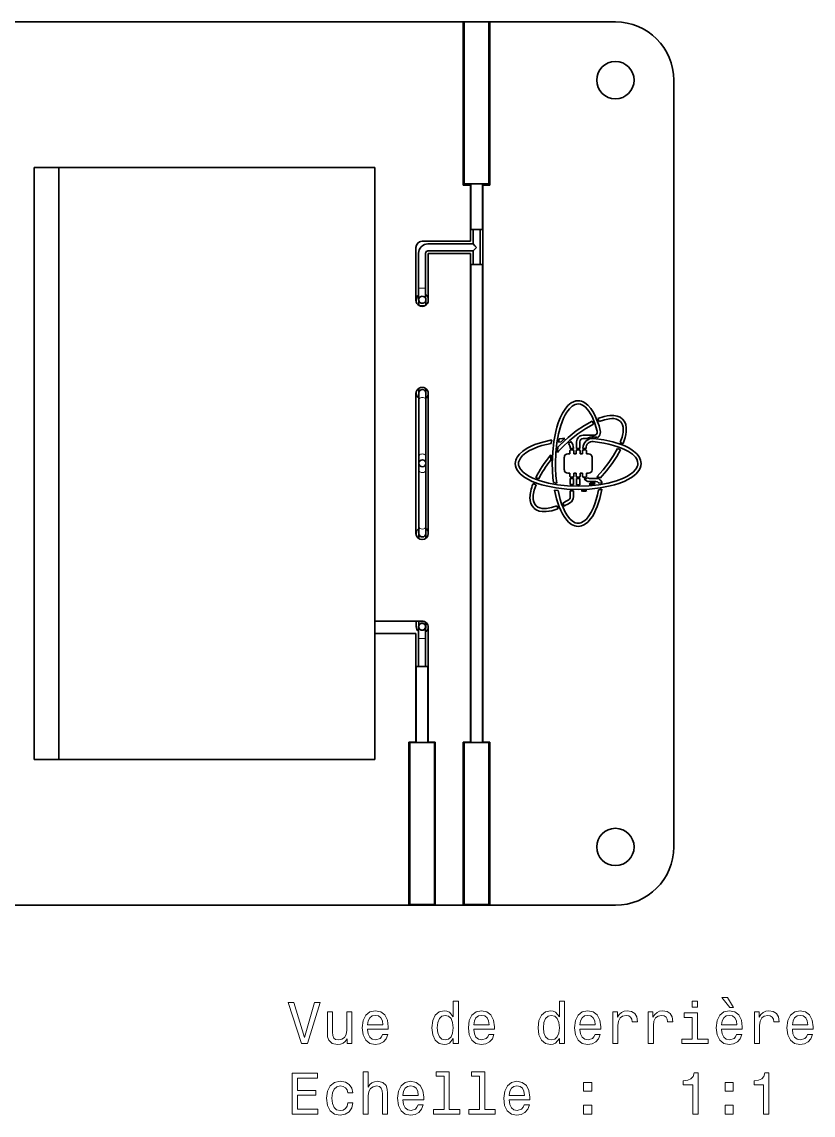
# Model space of a CAD drawing. Extents: x 428 to 891, y 189 to 670.
# Drawn here: x 822.8 to 890.7, y 364.6 to 458.4 of the extents above; entities that cross this region are included whole.
import ezdxf

# ---------------------------------------------------------------- set-up
doc = ezdxf.new("R2010")
doc.units = 0

msp = doc.modelspace()

# ---------------------------------------------------------------- linework, layer by layer
at = {"color": 7, "lineweight": 35}
for p, q in [((817.352, 458.379), (860.773, 458.379)), ((817.352, 458.379), (860.689, 458.379)), ((878.732, 453.379), (878.732, 387.619)), ((823.881, 395.124), (823.881, 445.888)), ((826.003, 445.888), (826.003, 395.124)), ((826.003, 395.124), (826.003, 445.882)), ((853.1, 445.882), (826.003, 445.882)), ((853.1, 406.991), (853.1, 445.882)), ((861.293, 396.62), (861.293, 438.504)), ((862.352, 438.504), (862.352, 396.62)), ((861.323, 396.57), (861.323, 437.57)), ((862.323, 396.57), (862.323, 437.57)), ((824.923, 395.117), (853.1, 395.117)), ((856.02, 382.619), (817.352, 382.619)), ((858.288, 382.619), (817.531, 382.619))]:
    msp.add_line(p, q, dxfattribs=at)
at = {"color": 7, "lineweight": 35, "ltscale": 0.349879}
for p, q in [((860.689, 444.384), (860.689, 458.379)), ((862.957, 458.379), (862.957, 444.384))]:
    msp.add_line(p, q, dxfattribs=at)
at = {"color": 7, "lineweight": 35, "ltscale": 0.34738}
for p, q in [((860.773, 444.484), (860.773, 458.379)), ((862.873, 444.484), (862.873, 458.379))]:
    msp.add_line(p, q, dxfattribs=at)
at = {"color": 7, "lineweight": 35, "ltscale": 0.052499}
for p, q in [((862.873, 458.379), (860.773, 458.379)), ((862.873, 444.484), (860.773, 444.484)), ((862.873, 396.57), (860.773, 396.57)), ((862.873, 382.674), (860.773, 382.674))]:
    msp.add_line(p, q, dxfattribs=at)
at = {"color": 7, "lineweight": 35, "ltscale": 0.271483}
msp.add_line((862.873, 458.379), (873.732, 458.379), dxfattribs=at)
at = {"color": 7, "lineweight": 35, "ltscale": 0.269374}
msp.add_line((862.957, 458.379), (873.732, 458.379), dxfattribs=at)
at = {"color": 7, "lineweight": 35, "ltscale": 0.053036}
for p, q in [((823.881, 445.888), (826.003, 445.888)), ((826.003, 395.124), (823.881, 395.124))]:
    msp.add_line(p, q, dxfattribs=at)
at = {"color": 7, "lineweight": 35, "ltscale": 0.000172424}
msp.add_line((826.003, 445.888), (826.003, 445.882), dxfattribs=at)
at = {"color": 7, "lineweight": 35, "ltscale": 0.0975}
for p, q in [((861.323, 444.484), (861.323, 440.584)), ((862.323, 444.484), (862.323, 440.584))]:
    msp.add_line(p, q, dxfattribs=at)
at = {"color": 7, "lineweight": 35, "ltscale": 0.015115}
for p, q in [((861.293, 444.384), (860.689, 444.384)), ((860.689, 396.62), (861.293, 396.62))]:
    msp.add_line(p, q, dxfattribs=at)
at = {"color": 7, "lineweight": 35, "ltscale": 0.120544}
for p, q in [((861.293, 439.562), (861.293, 444.384)), ((862.352, 444.384), (862.352, 439.562))]:
    msp.add_line(p, q, dxfattribs=at)
at = {"color": 7, "lineweight": 35, "ltscale": 0.015132}
for p, q in [((862.957, 444.384), (862.352, 444.384)), ((862.352, 396.62), (862.957, 396.62))]:
    msp.add_line(p, q, dxfattribs=at)
at = {"color": 7, "lineweight": 35, "ltscale": 0.025}
for p, q in [((861.323, 440.584), (862.323, 440.584)), ((862.323, 437.57), (861.323, 437.57)), ((856.853, 435.548), (856.853, 434.548)), ((856.853, 406.506), (856.853, 405.506)), ((857.654, 403.096), (856.654, 403.096))]:
    msp.add_line(p, q, dxfattribs=at)
at = {"color": 7, "lineweight": 35, "ltscale": 0.031277}
msp.add_line((861.523, 440.584), (861.523, 439.333), dxfattribs=at)
at = {"color": 7, "lineweight": 35, "ltscale": 0.07536}
msp.add_line((862.123, 440.584), (862.123, 437.57), dxfattribs=at)
at = {"color": 7, "lineweight": 35, "ltscale": 0.113283}
msp.add_line((856.625, 434.502), (856.625, 439.033), dxfattribs=at)
at = {"color": 7, "lineweight": 35, "ltscale": 0.103706}
msp.add_line((857.145, 439.562), (861.293, 439.562), dxfattribs=at)
at = {"color": 7, "lineweight": 35, "ltscale": 2.59399e-05}
msp.add_line((857.145, 439.561), (857.145, 439.562), dxfattribs=at)
at = {"color": 7, "lineweight": 35, "ltscale": 0.096742}
for p, q in [((857.653, 439.333), (861.523, 439.333)), ((857.653, 438.733), (861.523, 438.733))]:
    msp.add_line(p, q, dxfattribs=at)
at = {"color": 7, "lineweight": 35, "ltscale": 0.005522}
for p, q in [((861.679, 439.177), (861.523, 439.333)), ((861.679, 438.889), (861.523, 438.733))]:
    msp.add_line(p, q, dxfattribs=at)
at = {"color": 7, "lineweight": 35, "ltscale": 0.005085}
for q in [(861.679, 439.177), (861.679, 438.889)]:
    msp.add_line((861.823, 439.033), q, dxfattribs=at)
at = {"color": 7, "lineweight": 35, "ltscale": 0.026459}
for p, q in [((862.352, 439.562), (862.352, 438.504)), ((853.096, 405.933), (853.096, 406.991))]:
    msp.add_line(p, q, dxfattribs=at)
at = {"color": 7, "lineweight": 35, "ltscale": 0.012132}
for p, q in [((856.853, 438.048), (856.853, 438.533)), ((857.453, 438.048), (857.453, 438.533))]:
    msp.add_line(p, q, dxfattribs=at)
at = {"color": 7, "lineweight": 35, "ltscale": 0.0625}
for p, q in [((856.853, 435.548), (856.853, 438.048)), ((857.453, 435.548), (857.453, 438.048))]:
    msp.add_line(p, q, dxfattribs=at)
at = {"color": 7, "lineweight": 35, "ltscale": 0.100053}
msp.add_line((857.683, 438.504), (857.683, 434.502), dxfattribs=at)
at = {"color": 7, "lineweight": 35, "ltscale": 0.090253}
msp.add_line((861.293, 438.504), (857.683, 438.504), dxfattribs=at)
at = {"color": 7, "lineweight": 35, "ltscale": 0.029082}
msp.add_line((861.523, 438.733), (861.523, 437.57), dxfattribs=at)
at = {"color": 7, "lineweight": 13, "ltscale": 0.014999}
for p, q in [((856.853, 435.548), (857.453, 435.548)), ((856.853, 405.506), (857.453, 405.506))]:
    msp.add_line(p, q, dxfattribs=at)
at = {"color": 7, "lineweight": 35, "ltscale": 0.022068}
msp.add_line((857.453, 435.548), (857.453, 434.665), dxfattribs=at)
at = {"color": 7, "lineweight": 35, "ltscale": 0.005022}
msp.add_line((856.648, 434.347), (856.648, 434.548), dxfattribs=at)
at = {"color": 7, "lineweight": 35, "ltscale": 0.009567}
msp.add_line((856.877, 434.43), (856.877, 434.048), dxfattribs=at)
at = {"color": 7, "lineweight": 35, "ltscale": 0.011555}
msp.add_line((857.477, 434.545), (857.477, 434.083), dxfattribs=at)
at = {"color": 7, "lineweight": 13, "ltscale": 0.013609}
msp.add_line((857.426, 434.048), (856.882, 434.048), dxfattribs=at)
at = {"color": 7, "lineweight": 35, "ltscale": 0.002743}
msp.add_line((856.648, 426.547), (856.648, 426.657), dxfattribs=at)
at = {"color": 7, "lineweight": 35, "ltscale": 0.010143}
msp.add_line((856.877, 426.953), (856.877, 426.547), dxfattribs=at)
at = {"color": 7, "lineweight": 35, "ltscale": 0.009283}
msp.add_line((857.477, 426.92), (857.477, 426.549), dxfattribs=at)
at = {"color": 7, "lineweight": 35, "ltscale": 0.299998}
for p, q in [((856.625, 414.502), (856.625, 426.502)), ((857.683, 426.502), (857.683, 414.502))]:
    msp.add_line(p, q, dxfattribs=at)
at = {"color": 7, "lineweight": 35, "ltscale": 0.014645}
for p, q in [((856.877, 426.547), (856.877, 425.961)), ((857.477, 426.547), (857.477, 425.961)), ((856.877, 421.113), (856.877, 420.527)), ((856.877, 419.941), (856.877, 420.527)), ((856.877, 414.506), (856.877, 415.092)), ((857.477, 414.506), (857.477, 415.092))]:
    msp.add_line(p, q, dxfattribs=at)
at = {"color": 7, "lineweight": 35, "ltscale": 0.12122}
for p, q in [((856.877, 425.961), (856.877, 421.113)), ((857.477, 425.961), (857.477, 421.113)), ((856.877, 415.092), (856.877, 419.941)), ((857.477, 415.092), (857.477, 419.941))]:
    msp.add_line(p, q, dxfattribs=at)
at = {"color": 7, "lineweight": 35, "ltscale": 0.023203}
msp.add_line((871.89, 422.923), (870.962, 422.929), dxfattribs=at)
at = {"color": 7, "lineweight": 35, "ltscale": 0.005917}
msp.add_line((868.968, 422.07), (868.802, 421.901), dxfattribs=at)
at = {"color": 7, "lineweight": 35, "ltscale": 0.007194}
msp.add_line((868.908, 422.619), (868.861, 422.335), dxfattribs=at)
at = {"color": 7, "lineweight": 35, "ltscale": 0.005532}
msp.add_line((868.861, 422.335), (869.08, 422.361), dxfattribs=at)
at = {"color": 7, "lineweight": 35, "ltscale": 0.007513}
msp.add_line((869.206, 422.653), (868.908, 422.619), dxfattribs=at)
at = {"color": 7, "lineweight": 35, "ltscale": 0.006875}
for p, q in [((869.905, 422.39), (869.699, 422.207)), ((870.13, 418.164), (869.855, 418.171))]:
    msp.add_line(p, q, dxfattribs=at)
at = {"color": 7, "lineweight": 35, "ltscale": 0.014614}
for p, q in [((870.401, 422.372), (870.401, 421.787)), ((870.676, 421.787), (870.676, 422.372))]:
    msp.add_line(p, q, dxfattribs=at)
at = {"color": 7, "lineweight": 35, "ltscale": 0.00815}
msp.add_line((870.96, 422.654), (871.286, 422.652), dxfattribs=at)
at = {"color": 7, "lineweight": 35, "ltscale": 0.014612}
msp.add_line((857.477, 421.113), (857.477, 420.528), dxfattribs=at)
at = {"color": 7, "lineweight": 35, "ltscale": 0.026812}
for p, q in [((869.351, 421.036), (869.351, 419.963)), ((871.725, 419.963), (871.725, 421.036))]:
    msp.add_line(p, q, dxfattribs=at)
at = {"color": 7, "lineweight": 35, "ltscale": 0.004251}
for p, q in [((869.811, 421.325), (869.641, 421.325)), ((869.641, 419.674), (869.811, 419.674))]:
    msp.add_line(p, q, dxfattribs=at)
at = {"color": 7, "lineweight": 35, "ltscale": 0.004038}
for p, q in [((869.811, 421.565), (869.811, 421.403)), ((870.175, 421.403), (870.175, 421.565)), ((870.356, 421.565), (870.356, 421.403)), ((870.72, 421.403), (870.72, 421.565)), ((870.902, 421.565), (870.902, 421.403)), ((871.266, 421.403), (871.266, 421.565))]:
    msp.add_line(p, q, dxfattribs=at)
at = {"color": 7, "lineweight": 35, "ltscale": 0.001953}
for p, q in [((869.811, 421.403), (869.811, 421.325)), ((870.175, 421.325), (870.175, 421.403)), ((870.356, 421.403), (870.356, 421.325)), ((870.72, 421.325), (870.72, 421.403)), ((870.902, 421.403), (870.902, 421.325)), ((871.266, 421.325), (871.266, 421.403))]:
    msp.add_line(p, q, dxfattribs=at)
at = {"color": 7, "lineweight": 35, "ltscale": 0.000783539}
msp.add_line((869.855, 421.818), (869.855, 421.787), dxfattribs=at)
at = {"color": 7, "lineweight": 35, "ltscale": 0.004091}
for p, q in [((869.911, 421.795), (870.074, 421.795)), ((870.074, 419.204), (869.911, 419.204))]:
    msp.add_line(p, q, dxfattribs=at)
at = {"color": 7, "lineweight": 35, "ltscale": 0.002045}
for p, q in [((869.993, 421.665), (869.911, 421.665)), ((870.538, 421.665), (870.457, 421.665)), ((871.166, 421.665), (871.084, 421.665)), ((869.911, 419.334), (869.993, 419.334)), ((870.457, 419.334), (870.538, 419.334)), ((871.084, 419.334), (871.166, 419.334))]:
    msp.add_line(p, q, dxfattribs=at)
at = {"color": 7, "lineweight": 35, "ltscale": 0.002046}
for p, q in [((870.074, 421.665), (869.993, 421.665)), ((869.993, 419.334), (870.074, 419.334))]:
    msp.add_line(p, q, dxfattribs=at)
at = {"color": 7, "lineweight": 35, "ltscale": 0.000784302}
msp.add_line((870.13, 421.787), (870.13, 421.818), dxfattribs=at)
at = {"color": 7, "lineweight": 35, "ltscale": 0.004547}
for p, q in [((870.356, 421.325), (870.175, 421.325)), ((870.902, 421.325), (870.72, 421.325)), ((870.175, 419.674), (870.356, 419.674)), ((870.72, 419.674), (870.902, 419.674))]:
    msp.add_line(p, q, dxfattribs=at)
at = {"color": 7, "lineweight": 35, "ltscale": 0.004092}
for p, q in [((870.457, 421.795), (870.62, 421.795)), ((871.002, 421.795), (871.166, 421.795)), ((870.62, 419.204), (870.457, 419.204))]:
    msp.add_line(p, q, dxfattribs=at)
at = {"color": 7, "lineweight": 35, "ltscale": 0.002048}
for p, q in [((870.62, 421.665), (870.538, 421.665)), ((871.084, 421.665), (871.002, 421.665)), ((870.538, 419.334), (870.62, 419.334)), ((871.002, 419.334), (871.084, 419.334))]:
    msp.add_line(p, q, dxfattribs=at)
at = {"color": 7, "lineweight": 35, "ltscale": 0.00087204}
msp.add_line((870.938, 421.819), (870.938, 421.784), dxfattribs=at)
at = {"color": 7, "lineweight": 35, "ltscale": 0.000740051}
msp.add_line((871.213, 421.79), (871.213, 421.819), dxfattribs=at)
at = {"color": 7, "lineweight": 35, "ltscale": 0.004248}
for p, q in [((871.436, 421.325), (871.266, 421.325)), ((871.266, 419.674), (871.436, 419.674))]:
    msp.add_line(p, q, dxfattribs=at)
at = {"color": 7, "lineweight": 35, "ltscale": 0.014611}
msp.add_line((857.477, 419.941), (857.477, 420.525), dxfattribs=at)
at = {"color": 7, "lineweight": 35, "ltscale": 0.001955}
for p, q in [((869.811, 419.674), (869.811, 419.596)), ((870.175, 419.596), (870.175, 419.674)), ((870.356, 419.674), (870.356, 419.596)), ((870.72, 419.596), (870.72, 419.674)), ((870.902, 419.674), (870.902, 419.596)), ((871.266, 419.596), (871.266, 419.674))]:
    msp.add_line(p, q, dxfattribs=at)
at = {"color": 7, "lineweight": 35, "ltscale": 0.004041}
for p, q in [((869.811, 419.596), (869.811, 419.434)), ((870.175, 419.434), (870.175, 419.596)), ((870.356, 419.596), (870.356, 419.434)), ((870.72, 419.434), (870.72, 419.596)), ((870.902, 419.596), (870.902, 419.434)), ((871.266, 419.434), (871.266, 419.596))]:
    msp.add_line(p, q, dxfattribs=at)
at = {"color": 7, "lineweight": 35, "ltscale": 0.01274}
msp.add_line((869.855, 419.212), (869.855, 418.702), dxfattribs=at)
at = {"color": 7, "lineweight": 35, "ltscale": 0.013043}
msp.add_line((870.13, 418.69), (870.13, 419.212), dxfattribs=at)
at = {"color": 7, "lineweight": 35, "ltscale": 0.01198}
msp.add_line((870.401, 419.212), (870.401, 418.733), dxfattribs=at)
at = {"color": 7, "lineweight": 35, "ltscale": 0.011983}
msp.add_line((870.676, 418.733), (870.676, 419.212), dxfattribs=at)
at = {"color": 7, "lineweight": 35, "ltscale": 0.003159}
msp.add_line((871.166, 419.204), (871.04, 419.204), dxfattribs=at)
at = {"color": 7, "lineweight": 35, "ltscale": 0.000388216}
msp.add_line((871.339, 419.284), (871.329, 419.272), dxfattribs=at)
at = {"color": 7, "lineweight": 35, "ltscale": 0.014069}
for p, q in [((872.067, 419.229), (871.504, 419.229)), ((871.504, 418.954), (872.067, 418.954))]:
    msp.add_line(p, q, dxfattribs=at)
at = {"color": 7, "lineweight": 35, "ltscale": 0.007278}
msp.add_line((868.419, 418.868), (868.706, 418.82), dxfattribs=at)
at = {"color": 7, "lineweight": 35, "ltscale": 0.007386}
msp.add_line((868.811, 418.186), (868.518, 418.224), dxfattribs=at)
at = {"color": 7, "lineweight": 35, "ltscale": 0.006879}
msp.add_line((869.855, 418.702), (870.13, 418.69), dxfattribs=at)
at = {"color": 7, "lineweight": 35, "ltscale": 0.012995}
msp.add_line((869.855, 418.171), (869.855, 417.651), dxfattribs=at)
at = {"color": 7, "lineweight": 35, "ltscale": 0.001204}
msp.add_line((870.401, 418.733), (870.404, 418.685), dxfattribs=at)
at = {"color": 7, "lineweight": 35, "ltscale": 0.001201}
msp.add_line((870.679, 418.685), (870.676, 418.733), dxfattribs=at)
at = {"color": 7, "lineweight": 35, "ltscale": 0.003895}
msp.add_line((871.605, 418.824), (871.49, 418.719), dxfattribs=at)
at = {"color": 7, "lineweight": 35, "ltscale": 0.009911}
msp.add_line((872.001, 418.824), (871.605, 418.824), dxfattribs=at)
at = {"color": 7, "lineweight": 35, "ltscale": 0.002306}
msp.add_line((871.935, 418.76), (872.001, 418.824), dxfattribs=at)
at = {"color": 7, "lineweight": 35, "ltscale": 0.007084}
msp.add_line((872.313, 418.809), (872.593, 418.854), dxfattribs=at)
at = {"color": 7, "lineweight": 35, "ltscale": 0.000141736}
msp.add_line((872.568, 418.288), (872.569, 418.293), dxfattribs=at)
at = {"color": 7, "lineweight": 35, "ltscale": 0.000164059}
msp.add_line((872.569, 418.293), (872.568, 418.287), dxfattribs=at)
at = {"color": 7, "lineweight": 35, "ltscale": 0.012811}
msp.add_line((870.13, 417.651), (870.13, 418.164), dxfattribs=at)
at = {"color": 7, "lineweight": 35, "ltscale": 0.003987}
msp.add_line((856.648, 414.347), (856.648, 414.506), dxfattribs=at)
at = {"color": 7, "lineweight": 35, "ltscale": 0.011383}
msp.add_line((856.877, 414.051), (856.877, 414.506), dxfattribs=at)
at = {"color": 7, "lineweight": 35, "ltscale": 0.010536}
msp.add_line((857.477, 414.083), (857.477, 414.505), dxfattribs=at)
at = {"color": 7, "lineweight": 13, "ltscale": 0.009319}
msp.add_line((857.34, 414.006), (856.968, 414.006), dxfattribs=at)
at = {"color": 7, "lineweight": 35, "ltscale": 9.91821e-05}
msp.add_line((853.096, 406.991), (853.1, 406.991), dxfattribs=at)
at = {"color": 7, "lineweight": 35, "ltscale": 0.101006}
msp.add_line((853.1, 406.991), (857.14, 406.991), dxfattribs=at)
at = {"color": 7, "lineweight": 35, "ltscale": 0.012112}
msp.add_line((856.648, 406.506), (856.648, 406.991), dxfattribs=at)
at = {"color": 7, "lineweight": 35, "ltscale": 0.009189}
msp.add_line((856.877, 406.623), (856.877, 406.991), dxfattribs=at)
at = {"color": 7, "lineweight": 35, "ltscale": 0.000325303}
msp.add_line((857.14, 406.991), (857.153, 406.992), dxfattribs=at)
at = {"color": 7, "lineweight": 35, "ltscale": 0.022067}
msp.add_line((857.453, 406.389), (857.453, 405.506), dxfattribs=at)
at = {"color": 7, "lineweight": 35, "ltscale": 0.00931}
msp.add_line((857.477, 406.509), (857.477, 406.881), dxfattribs=at)
at = {"color": 7, "lineweight": 35, "ltscale": 0.246049}
msp.add_line((857.683, 406.462), (857.683, 396.62), dxfattribs=at)
at = {"color": 7, "lineweight": 35, "ltscale": 0.000102234}
msp.add_line((853.096, 405.933), (853.1, 405.933), dxfattribs=at)
at = {"color": 7, "lineweight": 35, "ltscale": 0.270382}
msp.add_line((853.1, 395.117), (853.1, 405.933), dxfattribs=at)
at = {"color": 7, "lineweight": 35, "ltscale": 0.088135}
msp.add_line((856.625, 405.933), (853.1, 405.933), dxfattribs=at)
at = {"color": 7, "lineweight": 35, "ltscale": 0.232819}
msp.add_line((856.625, 396.62), (856.625, 405.933), dxfattribs=at)
at = {"color": 7, "lineweight": 35, "ltscale": 0.060255}
for p, q in [((856.853, 403.096), (856.853, 405.506)), ((857.453, 403.096), (857.453, 405.506))]:
    msp.add_line(p, q, dxfattribs=at)
at = {"color": 7, "lineweight": 35, "ltscale": 0.163155}
for p, q in [((856.654, 396.57), (856.654, 403.096)), ((857.654, 396.57), (857.654, 403.096))]:
    msp.add_line(p, q, dxfattribs=at)
at = {"color": 7, "lineweight": 35, "ltscale": 0.015125}
msp.add_line((856.02, 396.62), (856.625, 396.62), dxfattribs=at)
at = {"color": 7, "lineweight": 35, "ltscale": 0.350005}
for p, q in [((856.02, 382.62), (856.02, 396.62)), ((858.288, 396.62), (858.288, 382.62)), ((860.689, 382.62), (860.689, 396.62)), ((862.957, 396.62), (862.957, 382.62))]:
    msp.add_line(p, q, dxfattribs=at)
at = {"color": 7, "lineweight": 35, "ltscale": 0.015123}
msp.add_line((857.683, 396.62), (858.288, 396.62), dxfattribs=at)
at = {"color": 7, "lineweight": 35, "ltscale": 0.052501}
for p, q in [((856.104, 396.57), (858.204, 396.57)), ((856.104, 382.674), (858.204, 382.674))]:
    msp.add_line(p, q, dxfattribs=at)
at = {"color": 7, "lineweight": 35, "ltscale": 0.347379}
for p, q in [((856.104, 382.674), (856.104, 396.57)), ((858.204, 382.674), (858.204, 396.57)), ((860.773, 382.674), (860.773, 396.57)), ((862.873, 382.674), (862.873, 396.57))]:
    msp.add_line(p, q, dxfattribs=at)
at = {"color": 7, "lineweight": 35, "ltscale": 0.026044}
msp.add_line((824.923, 395.124), (823.881, 395.124), dxfattribs=at)
at = {"color": 7, "lineweight": 35, "ltscale": 0.026993}
msp.add_line((826.003, 395.124), (824.923, 395.124), dxfattribs=at)
at = {"color": 7, "lineweight": 35, "ltscale": 0.000154877}
msp.add_line((824.923, 395.124), (824.923, 395.117), dxfattribs=at)
at = {"color": 7, "lineweight": 35, "ltscale": 0.060014}
msp.add_line((860.689, 382.619), (858.288, 382.619), dxfattribs=at)
at = {"color": 7, "lineweight": 35, "ltscale": 0.384578}
msp.add_line((873.682, 382.619), (858.299, 382.619), dxfattribs=at)
at = {"color": 7, "lineweight": 35, "ltscale": 0.26938}
msp.add_line((873.732, 382.619), (862.957, 382.619), dxfattribs=at)
at = {"color": 7, "lineweight": 35}
for points in [[(870.538, 425.889), (870.333, 425.867), (870.134, 425.804), (869.941, 425.7), (869.802, 425.596), (869.666, 425.472), (869.409, 425.163), (869.198, 424.826), (869.006, 424.434), (868.834, 423.991), (868.719, 423.628), (868.617, 423.24), (868.454, 422.398), (868.353, 421.48), (868.318, 420.499)], [(872.433, 423.339), (872.327, 423.725), (872.208, 424.082), (872.033, 424.514), (871.839, 424.892), (871.63, 425.213), (871.377, 425.503), (871.109, 425.715), (870.967, 425.792), (870.822, 425.847), (870.681, 425.878), (870.538, 425.889)], [(868.592, 420.499), (868.625, 421.405), (868.716, 422.263), (868.863, 423.058), (869.057, 423.773), (869.293, 424.394), (869.425, 424.664), (869.565, 424.904), (869.789, 425.205), (870.028, 425.428), (870.156, 425.51), (870.287, 425.57), (870.412, 425.603), (870.538, 425.614)], [(870.538, 425.614), (870.751, 425.581), (870.961, 425.485), (871.165, 425.328), (871.309, 425.177), (871.449, 424.996), (871.591, 424.774), (871.726, 424.521), (871.964, 423.947), (872.167, 423.272)], [(871.749, 424.147), (871.076, 423.77), (870.379, 423.295), (869.672, 422.726), (868.968, 422.07)], [(869.162, 421.875), (869.837, 422.503), (870.52, 423.051), (871.196, 423.514), (871.848, 423.883)], [(874.349, 424.311), (874.136, 424.472), (873.88, 424.577), (873.586, 424.627), (873.257, 424.623), (873.02, 424.591), (872.77, 424.537), (872.238, 424.364)], [(872.338, 424.104), (872.805, 424.262), (873.229, 424.346), (873.422, 424.359), (873.601, 424.352), (873.816, 424.311), (874.001, 424.233), (874.155, 424.116)], [(874.406, 422.208), (874.578, 422.738), (874.631, 422.986), (874.662, 423.222), (874.665, 423.55), (874.615, 423.843), (874.511, 424.098), (874.349, 424.311)], [(868.271, 422.52), (867.5, 422.344), (866.821, 422.123), (866.51, 421.992), (866.227, 421.851), (865.99, 421.71), (865.779, 421.561), (865.509, 421.317), (865.312, 421.057), (865.241, 420.922), (865.19, 420.784), (865.159, 420.643), (865.149, 420.499)], [(865.424, 420.499), (865.434, 420.62), (865.465, 420.739), (865.584, 420.972), (865.778, 421.196), (866.041, 421.41), (866.368, 421.61), (866.754, 421.794), (867.08, 421.921), (867.435, 422.036), (868.221, 422.229)], [(871.833, 422.381), (872.742, 422.251), (873.163, 422.163), (873.559, 422.061), (873.927, 421.945), (874.266, 421.818), (874.573, 421.68), (874.847, 421.532), (875.188, 421.294), (875.327, 421.169), (875.442, 421.04), (875.558, 420.864), (875.629, 420.683), (875.653, 420.499)], [(875.928, 420.499), (875.917, 420.645), (875.886, 420.787), (875.833, 420.927), (875.761, 421.064), (875.559, 421.327), (875.283, 421.574), (875.065, 421.725), (874.819, 421.868), (874.532, 422.008), (874.217, 422.138), (873.523, 422.36), (872.734, 422.533), (871.861, 422.654)], [(873.911, 421.786), (873.578, 421.197), (873.168, 420.587), (872.687, 419.969), (872.14, 419.355)], [(872.426, 419.257), (872.969, 419.875), (873.443, 420.491), (873.846, 421.097), (874.173, 421.684)], [(865.149, 420.499), (865.17, 420.294), (865.234, 420.095), (865.338, 419.902), (865.441, 419.763), (865.566, 419.627), (865.874, 419.37), (866.212, 419.159), (866.604, 418.967), (867.047, 418.795), (867.41, 418.68), (867.798, 418.578), (868.639, 418.415), (869.557, 418.314), (870.538, 418.279)], [(870.538, 418.553), (869.633, 418.585), (868.775, 418.677), (867.98, 418.823), (867.265, 419.018), (866.644, 419.254), (866.374, 419.386), (866.134, 419.526), (865.833, 419.75), (865.61, 419.989), (865.527, 420.117), (865.468, 420.248), (865.435, 420.373), (865.424, 420.499)], [(870.538, 418.279), (871.519, 418.314), (872.437, 418.415), (873.279, 418.578), (873.666, 418.68), (874.03, 418.795), (874.473, 418.967), (874.865, 419.159), (875.202, 419.37), (875.511, 419.627), (875.635, 419.763), (875.739, 419.902), (875.843, 420.095), (875.906, 420.294), (875.928, 420.499)], [(875.653, 420.499), (875.642, 420.373), (875.609, 420.248), (875.549, 420.117), (875.467, 419.989), (875.244, 419.75), (874.943, 419.526), (874.703, 419.386), (874.433, 419.254), (873.812, 419.018), (873.097, 418.823), (872.302, 418.677), (871.444, 418.585), (870.538, 418.553)], [(868.71, 416.882), (868.243, 416.73), (867.823, 416.653), (867.633, 416.643), (867.457, 416.652), (867.248, 416.694), (867.069, 416.771), (866.922, 416.882), (866.81, 417.028), (866.733, 417.207), (866.69, 417.417), (866.681, 417.592), (866.691, 417.783), (866.768, 418.207), (866.923, 418.679)], [(868.518, 418.224), (868.692, 417.468), (868.912, 416.796), (869.044, 416.482), (869.186, 416.197), (869.325, 415.961), (869.471, 415.752), (869.716, 415.478), (869.977, 415.277), (870.113, 415.205), (870.252, 415.152), (870.394, 415.121), (870.538, 415.11)], [(870.538, 415.385), (870.416, 415.395), (870.295, 415.427), (870.06, 415.548), (869.834, 415.745), (869.621, 416.011), (869.423, 416.34), (869.24, 416.728), (869.115, 417.053), (869.002, 417.406), (868.811, 418.186)], [(870.538, 415.11), (870.681, 415.12), (870.822, 415.152), (870.96, 415.203), (871.095, 415.275), (871.356, 415.476), (871.602, 415.749), (871.753, 415.965), (871.896, 416.209), (872.037, 416.495), (872.168, 416.809), (872.391, 417.5), (872.568, 418.287)], [(872.279, 418.239), (872.187, 417.811), (872.081, 417.41), (871.968, 417.057), (871.844, 416.733), (871.658, 416.34), (871.456, 416.008), (871.241, 415.742), (871.015, 415.546), (870.78, 415.426), (870.66, 415.395), (870.538, 415.385)], [(866.727, 416.688), (866.933, 416.532), (867.181, 416.427), (867.468, 416.375), (867.791, 416.375), (868.025, 416.403), (868.272, 416.454), (868.805, 416.623)]]:
    msp.add_lwpolyline(points, dxfattribs=at)
at = {"color": 7, "lineweight": 13}
for points in [[(847.938, 374.268), (847.06, 371.287), (846.158, 374.268), (845.678, 374.268), (846.808, 370.763), (847.312, 370.763), (848.417, 374.268)], [(859.825, 371.181), (859.825, 370.763), (860.268, 370.763), (860.268, 374.384), (859.83, 374.384), (859.83, 373.057), (859.492, 373.441), (859.285, 373.531), (859.048, 373.567), (858.619, 373.466), (858.287, 373.183), (858.07, 372.729), (857.994, 372.119), (858.07, 371.509), (858.287, 371.05), (858.619, 370.763), (859.048, 370.667), (859.285, 370.702), (859.497, 370.793)], [(868.933, 371.181), (868.933, 370.763), (869.377, 370.763), (869.377, 374.384), (868.938, 374.384), (868.938, 373.057), (868.6, 373.441), (868.393, 373.531), (868.156, 373.567), (867.727, 373.466), (867.395, 373.183), (867.178, 372.729), (867.102, 372.119), (867.178, 371.509), (867.395, 371.05), (867.727, 370.763), (868.156, 370.667), (868.393, 370.702), (868.605, 370.793)], [(880.784, 374.384), (880.315, 374.384), (880.315, 373.879), (880.784, 373.879)], [(883.851, 373.839), (883.346, 374.696), (882.852, 374.696), (883.553, 373.839)], [(851.14, 373.471), (850.696, 373.471), (850.696, 371.907), (850.646, 371.544), (850.5, 371.282), (850.273, 371.121), (849.975, 371.07), (849.738, 371.111), (849.587, 371.232), (849.501, 371.438), (849.481, 371.731), (849.481, 373.471), (849.037, 373.471), (849.037, 371.691), (849.052, 371.332), (849.148, 371.035), (849.441, 370.763), (849.91, 370.667), (850.162, 370.702), (850.379, 370.793), (850.565, 370.949), (850.717, 371.176), (850.717, 370.763), (851.14, 370.763)], [(852.477, 371.988), (854.252, 371.988), (854.257, 372.195), (854.176, 372.775), (853.954, 373.209), (853.601, 373.471), (853.132, 373.567), (852.673, 373.466), (852.32, 373.183), (852.093, 372.724), (852.013, 372.119), (852.088, 371.499), (852.315, 371.045), (852.663, 370.763), (853.117, 370.667), (853.511, 370.732), (853.833, 370.904), (854.07, 371.176), (854.207, 371.539), (853.768, 371.539), (853.677, 371.337), (853.546, 371.186), (853.173, 371.065), (852.885, 371.121), (852.668, 371.297), (852.527, 371.585), (852.477, 371.973)], [(852.477, 372.361), (852.532, 372.709), (852.668, 372.966), (852.875, 373.123), (853.147, 373.178), (853.415, 373.123), (853.622, 372.966), (853.748, 372.709), (853.793, 372.361)], [(859.124, 373.168), (859.416, 373.098), (859.638, 372.901), (859.769, 372.573), (859.82, 372.119), (859.769, 371.66), (859.638, 371.332), (859.416, 371.131), (859.124, 371.065), (858.846, 371.131), (858.635, 371.332), (858.493, 371.665), (858.448, 372.119), (858.493, 372.568), (858.635, 372.896), (858.846, 373.098)], [(861.585, 371.988), (863.36, 371.988), (863.365, 372.195), (863.284, 372.775), (863.062, 373.209), (862.709, 373.471), (862.24, 373.567), (861.781, 373.466), (861.428, 373.183), (861.202, 372.724), (861.121, 372.119), (861.196, 371.499), (861.423, 371.045), (861.771, 370.763), (862.225, 370.667), (862.619, 370.732), (862.941, 370.904), (863.178, 371.176), (863.315, 371.539), (862.876, 371.539), (862.785, 371.337), (862.654, 371.186), (862.281, 371.065), (861.993, 371.121), (861.776, 371.297), (861.635, 371.585), (861.585, 371.973)], [(861.585, 372.361), (861.64, 372.709), (861.776, 372.966), (861.983, 373.123), (862.256, 373.178), (862.523, 373.123), (862.73, 372.966), (862.856, 372.709), (862.901, 372.361)], [(868.232, 373.168), (868.524, 373.098), (868.746, 372.901), (868.877, 372.573), (868.928, 372.119), (868.877, 371.66), (868.746, 371.332), (868.524, 371.131), (868.232, 371.065), (867.954, 371.131), (867.743, 371.332), (867.601, 371.665), (867.556, 372.119), (867.601, 372.568), (867.743, 372.896), (867.954, 373.098)], [(870.693, 371.988), (872.468, 371.988), (872.473, 372.195), (872.392, 372.775), (872.171, 373.209), (871.818, 373.471), (871.349, 373.567), (870.89, 373.466), (870.537, 373.183), (870.31, 372.724), (870.229, 372.119), (870.305, 371.499), (870.531, 371.045), (870.879, 370.763), (871.333, 370.667), (871.727, 370.732), (872.049, 370.904), (872.287, 371.176), (872.423, 371.539), (871.984, 371.539), (871.893, 371.337), (871.762, 371.186), (871.389, 371.065), (871.101, 371.121), (870.885, 371.297), (870.743, 371.585), (870.693, 371.973)], [(870.693, 372.361), (870.748, 372.709), (870.885, 372.966), (871.091, 373.123), (871.364, 373.178), (871.631, 373.123), (871.838, 372.966), (871.964, 372.709), (872.009, 372.361)], [(873.507, 370.763), (873.951, 370.763), (873.951, 372.311), (873.996, 372.684), (874.132, 372.951), (874.354, 373.113), (874.652, 373.168), (874.874, 373.133), (875.04, 373.032), (875.141, 372.861), (875.176, 372.629), (875.625, 372.629), (875.565, 373.037), (875.398, 373.33), (875.121, 373.506), (874.743, 373.567), (874.485, 373.526), (874.263, 373.425), (874.067, 373.254), (873.91, 373.022), (873.91, 373.471), (873.507, 373.471)], [(876.543, 370.763), (876.987, 370.763), (876.987, 372.311), (877.032, 372.684), (877.168, 372.951), (877.39, 373.113), (877.688, 373.168), (877.91, 373.133), (878.076, 373.032), (878.177, 372.861), (878.212, 372.629), (878.661, 372.629), (878.601, 373.037), (878.434, 373.33), (878.157, 373.506), (877.779, 373.567), (877.521, 373.526), (877.299, 373.425), (877.103, 373.254), (876.946, 373.022), (876.946, 373.471), (876.543, 373.471)], [(880.769, 371.136), (880.769, 373.38), (879.629, 373.38), (879.629, 373.002), (880.325, 373.002), (880.325, 371.136), (879.418, 371.136), (879.418, 370.763), (881.687, 370.763), (881.687, 371.136)], [(882.837, 371.988), (884.612, 371.988), (884.617, 372.195), (884.536, 372.775), (884.315, 373.209), (883.962, 373.471), (883.493, 373.567), (883.034, 373.466), (882.681, 373.183), (882.454, 372.724), (882.373, 372.119), (882.449, 371.499), (882.676, 371.045), (883.024, 370.763), (883.477, 370.667), (883.871, 370.732), (884.194, 370.904), (884.431, 371.176), (884.567, 371.539), (884.128, 371.539), (884.037, 371.337), (883.906, 371.186), (883.533, 371.065), (883.245, 371.121), (883.029, 371.297), (882.887, 371.585), (882.837, 371.973)], [(882.837, 372.361), (882.892, 372.709), (883.029, 372.966), (883.235, 373.123), (883.508, 373.178), (883.775, 373.123), (883.982, 372.966), (884.108, 372.709), (884.153, 372.361)], [(885.651, 370.763), (886.095, 370.763), (886.095, 372.311), (886.14, 372.684), (886.276, 372.951), (886.498, 373.113), (886.796, 373.168), (887.018, 373.133), (887.184, 373.032), (887.285, 372.861), (887.32, 372.629), (887.769, 372.629), (887.709, 373.037), (887.542, 373.33), (887.265, 373.506), (886.887, 373.567), (886.629, 373.526), (886.408, 373.425), (886.211, 373.254), (886.055, 373.022), (886.055, 373.471), (885.651, 373.471)], [(888.909, 371.988), (890.684, 371.988), (890.689, 372.195), (890.609, 372.775), (890.387, 373.209), (890.034, 373.471), (889.565, 373.567), (889.106, 373.466), (888.753, 373.183), (888.526, 372.724), (888.445, 372.119), (888.521, 371.499), (888.748, 371.045), (889.096, 370.763), (889.549, 370.667), (889.943, 370.732), (890.266, 370.904), (890.503, 371.176), (890.639, 371.539), (890.2, 371.539), (890.109, 371.337), (889.978, 371.186), (889.605, 371.065), (889.318, 371.121), (889.101, 371.297), (888.959, 371.585), (888.909, 371.973)], [(888.909, 372.361), (888.964, 372.709), (889.101, 372.966), (889.307, 373.123), (889.58, 373.178), (889.847, 373.123), (890.054, 372.966), (890.18, 372.709), (890.225, 372.361)], [(846.001, 364.716), (848.22, 364.716), (848.22, 365.139), (846.465, 365.139), (846.465, 366.325), (848.029, 366.325), (848.029, 366.743), (846.465, 366.743), (846.465, 367.792), (848.18, 367.792), (848.18, 368.216), (846.001, 368.216)], [(852.088, 364.716), (852.532, 364.716), (852.532, 366.279), (852.578, 366.637), (852.724, 366.899), (852.951, 367.061), (853.253, 367.121), (853.495, 367.071), (853.647, 366.935), (853.722, 366.708), (853.748, 366.405), (853.748, 364.716), (854.191, 364.716), (854.191, 366.496), (854.171, 366.854), (854.081, 367.152), (853.783, 367.424), (853.319, 367.52), (853.067, 367.484), (852.85, 367.389), (852.668, 367.237), (852.532, 367.031), (852.532, 368.337), (852.088, 368.337)], [(859.043, 367.964), (859.043, 365.089), (858.13, 365.089), (858.13, 364.716), (860.395, 364.716), (860.395, 365.089), (859.487, 365.089), (859.487, 368.337), (858.347, 368.337), (858.347, 367.964)], [(862.079, 367.964), (862.079, 365.089), (861.166, 365.089), (861.166, 364.716), (863.431, 364.716), (863.431, 365.089), (862.523, 365.089), (862.523, 368.337), (861.383, 368.337), (861.383, 367.964)], [(880.366, 364.716), (880.825, 364.716), (880.825, 368.241), (880.482, 368.241), (880.391, 367.933), (880.209, 367.727), (879.932, 367.605), (879.549, 367.565), (879.549, 367.207), (880.366, 367.207)], [(886.438, 364.716), (886.897, 364.716), (886.897, 368.241), (886.554, 368.241), (886.463, 367.933), (886.281, 367.727), (886.004, 367.605), (885.621, 367.565), (885.621, 367.207), (886.438, 367.207)], [(850.777, 366.526), (851.216, 366.526), (851.125, 366.93), (850.908, 367.247), (850.57, 367.444), (850.132, 367.52), (849.647, 367.419), (849.279, 367.136), (849.047, 366.678), (848.967, 366.062), (849.042, 365.452), (849.269, 364.998), (849.627, 364.716), (850.117, 364.62), (850.55, 364.696), (850.888, 364.907), (851.12, 365.24), (851.221, 365.684), (850.797, 365.684), (850.722, 365.402), (850.581, 365.19), (850.379, 365.059), (850.132, 365.018), (849.824, 365.084), (849.602, 365.286), (849.466, 365.613), (849.421, 366.077), (849.466, 366.531), (849.607, 366.859), (849.834, 367.061), (850.132, 367.131), (850.394, 367.086), (850.591, 366.97), (850.722, 366.778)], [(855.513, 365.941), (857.288, 365.941), (857.293, 366.148), (857.212, 366.728), (856.99, 367.162), (856.637, 367.424), (856.168, 367.52), (855.709, 367.419), (855.356, 367.136), (855.129, 366.678), (855.049, 366.072), (855.124, 365.452), (855.351, 364.998), (855.699, 364.716), (856.153, 364.62), (856.547, 364.685), (856.869, 364.857), (857.106, 365.129), (857.243, 365.492), (856.804, 365.492), (856.713, 365.291), (856.582, 365.139), (856.209, 365.018), (855.921, 365.074), (855.704, 365.25), (855.563, 365.538), (855.513, 365.926)], [(855.513, 366.314), (855.568, 366.662), (855.704, 366.92), (855.911, 367.076), (856.184, 367.131), (856.451, 367.076), (856.658, 366.92), (856.784, 366.662), (856.829, 366.314)], [(864.621, 365.941), (866.396, 365.941), (866.401, 366.148), (866.32, 366.728), (866.099, 367.162), (865.745, 367.424), (865.276, 367.52), (864.818, 367.419), (864.464, 367.136), (864.238, 366.678), (864.157, 366.072), (864.232, 365.452), (864.459, 364.998), (864.807, 364.716), (865.261, 364.62), (865.655, 364.685), (865.977, 364.857), (866.214, 365.129), (866.351, 365.492), (865.912, 365.492), (865.821, 365.291), (865.69, 365.139), (865.317, 365.018), (865.029, 365.074), (864.812, 365.25), (864.671, 365.538), (864.621, 365.926)], [(864.621, 366.314), (864.676, 366.662), (864.812, 366.92), (865.019, 367.076), (865.292, 367.131), (865.559, 367.076), (865.766, 366.92), (865.892, 366.662), (865.937, 366.314)], [(871, 366.673), (871.696, 366.673), (871.696, 367.424), (871, 367.424)], [(883.145, 366.673), (883.841, 366.673), (883.841, 367.424), (883.145, 367.424)], [(871, 364.716), (871.696, 364.716), (871.696, 365.467), (871, 365.467)], [(883.145, 364.716), (883.841, 364.716), (883.841, 365.467), (883.145, 365.467)]]:
    msp.add_lwpolyline(points, close=True, dxfattribs=at)
at = {"color": 7, "lineweight": 35}
for centre, radius in [((873.732, 453.379), 1.6), ((857.177, 420.527), 0.3), ((873.732, 387.619), 1.6)]:
    msp.add_circle(centre, radius, dxfattribs=at)
for centre, radius, start, end in [((873.732, 453.379), 5, 0, 90), ((873.732, 453.379), 5, 0, 90), ((857.153, 439.033), 0.529, 90.89247, 179.95562), ((857.653, 438.533), 0.8, 90, 180.00001), ((857.653, 438.533), 0.2, 90, 180.00001), ((857.154, 434.502), 0.529, 179.98532, 0.04224), ((857.177, 434.548), 0.528, 127.6992, 180.02038), ((857.153, 434.548), 0.3, 87.71919, 272.28081), ((857.177, 434.548), 0.3, 267.71919, 92.28081), ((857.175, 434.545), 0.532, 17.18879, 58.44283), ((857.154, 426.502), 0.529, 0.00675, 180.01544), ((857.177, 426.547), 0.3, 0, 179.99999), ((857.177, 426.547), 0.529, 180.01662, 235.48377), ((857.178, 426.547), 0.528, 304.48278, 343.02304), ((866.217, 421.924), 5.962, 19.17968, 21.89495), ((866.504, 422.013), 6.197, 19.72002, 22.29126), ((870.957, 422.376), 0.554, 89.4916, 134.98907), ((871.892, 423.205), 0.282, 269.49041, 322.14093), ((871.898, 423.205), 0.277, 321.58004, 359.87649), ((871.899, 423.204), 0.276, 359.92647, 14.19449), ((871.892, 423.209), 0.56, 303.83103, 321.74293), ((871.9, 423.204), 0.55, 321.64815, 14.17596), ((878.574, 420.603), 10.48, 169.45784, 171.07229), ((878.653, 412.411), 13.807, 132.12863, 133.8928), ((869.289, 421.826), 0.832, 82.93417, 95.69877), ((869.29, 421.817), 0.565, 0.15087, 43.63099), ((869.289, 421.816), 0.841, 0.13481, 42.95057), ((870.955, 422.373), 0.554, 134.65535, 180.16565), ((870.959, 422.371), 0.283, 89.73848, 179.90308), ((871.779, 421.818), 0.841, 132.1414, 179.93923), ((871.778, 421.819), 0.565, 132.06818, 179.9704), ((871.777, 421.82), 0.839, 84.24132, 132.08957), ((871.78, 421.824), 0.964, 84.41396, 120.82845), ((871.775, 421.828), 0.556, 83.92194, 132.39349), ((870.638, 411.09), 11.759, 82.34845, 83.96337), ((872.11, 416.576), 6.082, 67.81764, 70.43999), ((882.325, 420.484), 14.138, 176.92776, 178.76929), ((880.823, 420.515), 12.1, 173.42483, 175.55328), ((878.597, 412.458), 13.33, 135.05222, 137.5612), ((869.641, 421.036), 0.289, 90.01327, 180.00879), ((869.911, 421.565), 0.1, 89.93904, 180.04677), ((869.914, 421.566), 0.229, 90.82762, 104.9032), ((870.071, 421.567), 0.228, 75.04888, 89.19843), ((870.074, 421.565), 0.1, 0.03598, 89.95617), ((870.457, 421.565), 0.1, 90.00796, 179.99619), ((870.46, 421.565), 0.229, 90.81179, 104.89044), ((870.617, 421.566), 0.229, 75.09801, 89.1749), ((870.62, 421.565), 0.1, 0.00682, 89.99187), ((871.002, 421.565), 0.1, 90.01396, 179.98469), ((871.006, 421.566), 0.228, 90.92111, 107.32684), ((871.165, 421.563), 0.232, 78.12983, 89.80903), ((871.166, 421.565), 0.1, 359.9513, 90.06429), ((871.436, 421.036), 0.289, 359.99466, 90.00377), ((871.797, 415.957), 6.201, 67.47037, 70.07347), ((881.292, 420.481), 12.975, 179.91976, 187.14234), ((880.977, 420.489), 12.385, 179.95349, 187.74572), ((869.12, 424.892), 6.03, 248.33207, 250.96466), ((869.641, 419.963), 0.289, 179.97824, 269.99631), ((869.911, 419.434), 0.1, 180.01799, 270.04941), ((869.914, 419.433), 0.229, 255.08637, 269.14928), ((870.074, 419.434), 0.1, 270.05542, 359.89923), ((870.071, 419.434), 0.23, 270.86833, 284.88079), ((870.457, 419.434), 0.1, 180.06858, 269.98047), ((870.459, 419.432), 0.228, 255.14542, 269.25599), ((870.62, 419.434), 0.1, 270.0197, 359.9284), ((870.617, 419.435), 0.231, 270.85087, 284.86819), ((871.002, 419.434), 0.1, 180.0801, 269.97445), ((871.505, 419.511), 0.557, 213.44398, 269.95521), ((871.166, 419.434), 0.1, 270.00171, 0.13827), ((871.166, 419.434), 0.229, 269.92642, 315.13157), ((871.505, 419.509), 0.28, 233.59981, 269.8087), ((871.436, 419.963), 0.289, 269.98664, 0.01831), ((872.067, 418.672), 0.557, 40.61724, 90.01129), ((872.066, 418.672), 0.687, 58.39096, 83.84893), ((869.099, 424.954), 6.642, 248.49885, 250.87319), ((870.539, 426.544), 7.861, 269.02011, 271.02436), ((870.421, 431.65), 13.49, 271.58808, 273.6284), ((871.01, 418.72), 0.594, 248.73496, 296.41962), ((870.594, 430.71), 12.025, 274.27453, 276.40223), ((872.067, 418.672), 0.282, 40.58873, 89.96735), ((870.763, 428.271), 10.146, 278.59481, 280.24548), ((872.068, 418.675), 0.28, 28.57843, 40.22708), ((872.065, 418.673), 0.559, 18.90408, 40.40825), ((865.923, 423.735), 7.401, 296.53062, 300.62135), ((869.522, 417.652), 0.333, 300.82214, 359.95623), ((869.521, 417.652), 0.609, 300.78752, 359.91275), ((874.996, 419.039), 6.646, 198.94414, 201.3159), ((874.825, 419.061), 5.926, 199.18841, 201.86227), ((865.894, 423.783), 7.732, 296.35012, 300.62465), ((857.154, 414.502), 0.529, 179.99114, 359.98912), ((857.176, 414.507), 0.528, 124.48828, 180.04069), ((857.177, 414.506), 0.3, 180.00001, 360), ((857.175, 414.504), 0.532, 17.18251, 55.38696), ((857.153, 406.462), 0.531, 359.99857, 90.00251), ((857.177, 406.506), 0.529, 179.97624, 232.31027), ((857.153, 406.506), 0.3, 87.71919, 272.28081), ((857.153, 406.506), 0.3, 0, 180.00001), ((857.153, 406.506), 0.3, 180.00001, 360), ((857.177, 406.506), 0.3, 267.71919, 92.28081), ((857.178, 406.506), 0.528, 301.4023, 343.01582), ((873.732, 387.619), 5, 270, 360)]:
    msp.add_arc(centre, radius, start, end, dxfattribs=at)
at = {"color": 7, "lineweight": 13}
for centre, start_param, end_param in [((857.177, 425.961), 6.283185, 9.424778), ((857.177, 421.113), 0, 3.141593), ((857.177, 419.941), 3.141593, 6.283185), ((857.177, 415.092), 3.141593, 6.283185)]:
    msp.add_ellipse(centre, major_axis=(0.3, 0), ratio=0.707107, start_param=start_param, end_param=end_param, dxfattribs=at)
at = {"color": 7, "lineweight": 35}
for centre, major_axis, ratio, start_param, end_param in [((869.38, 419.405), (4.779, 4.707), 0.325771, 5.97273, 6.285712), ((870.689, 420.415), (-3.465, -3.685), 0.359858, 2.404894, 2.776141), ((871.04, 420.577), (4.323, 4.027), 0.425475, 1.848427, 2.294624), ((871.19, 420.409), (4.218, 3.914), 0.427853, 1.914839, 2.289135), ((871.725, 421.194), (5.036, 4.467), 0.383905, 2.499578, 2.813406), ((871.549, 421.086), (4.859, 4.358), 0.388046, 2.806631, 3.162682)]:
    msp.add_ellipse(centre, major_axis=major_axis, ratio=ratio, start_param=start_param, end_param=end_param, dxfattribs=at)

doc.saveas('drawing.dxf')
